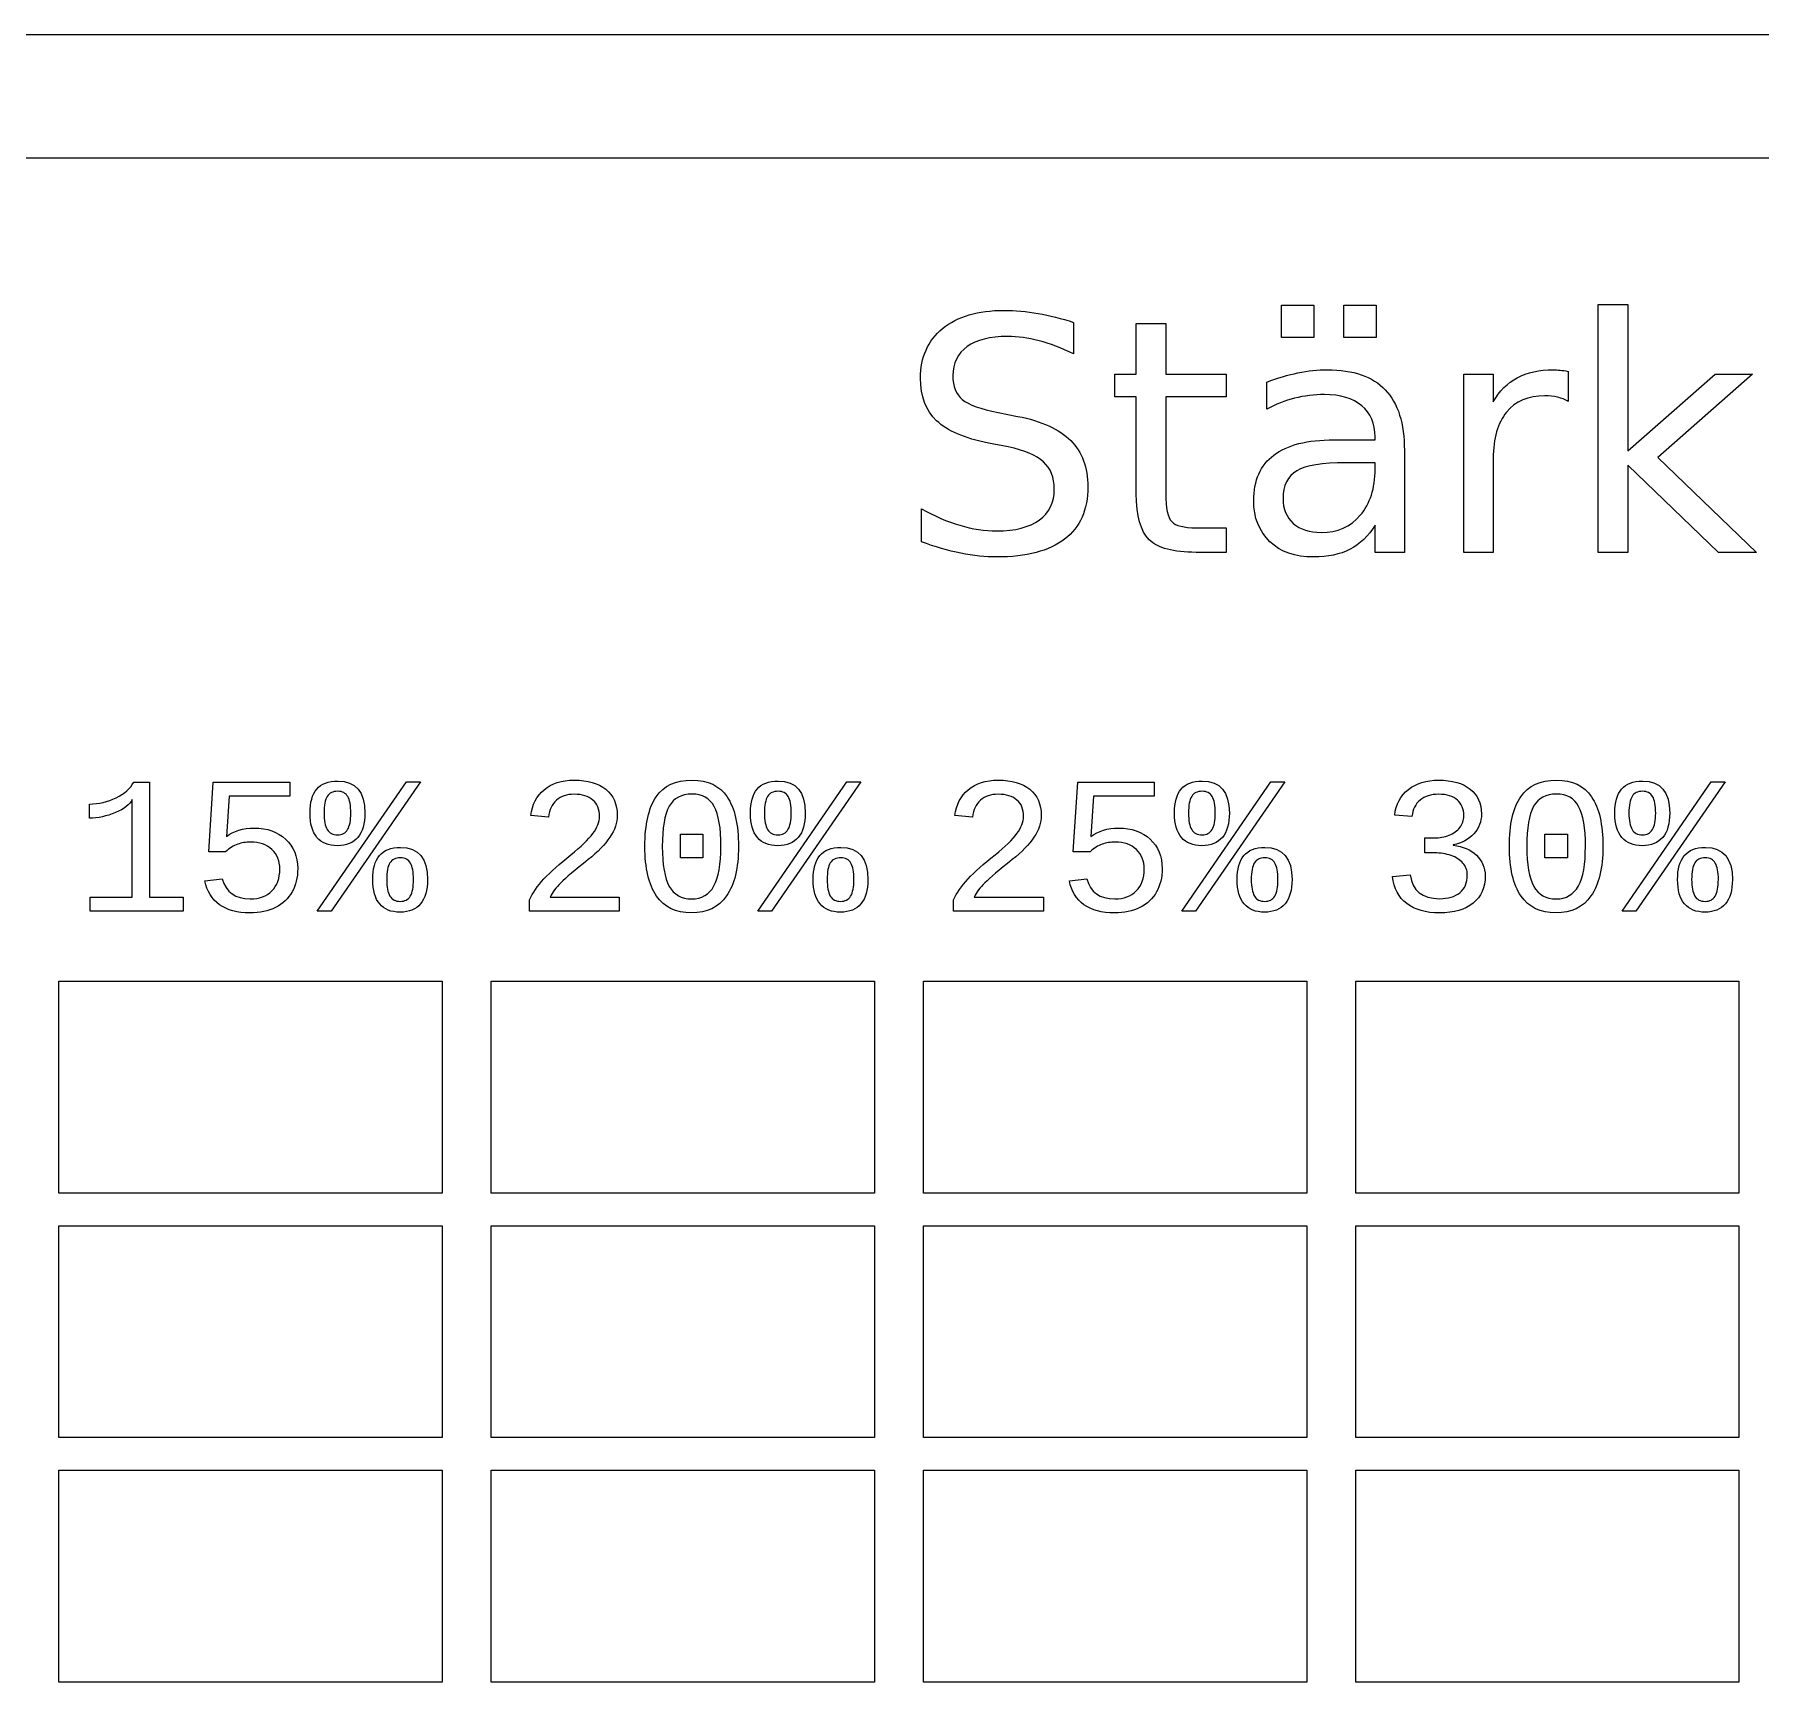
# Model space of a CAD drawing. Extents: x -4 to 214, y 146 to 301.
# Drawn here: x 39.7 to 95.7, y 246.9 to 300.9 of the extents above; entities that cross this region are included whole.
import ezdxf

# ---------------------------------------------------------------- set-up
doc = ezdxf.new("R2010")
doc.units = 0
doc.layers.add('Ebene_1', color=7, linetype='CONTINUOUS')

msp = doc.modelspace()

# ---------------------------------------------------------------- linework, layer by layer
at = {"layer": 'Ebene_1', "color": 7}
for points in [[(-3.868278, 300.868281), (213.86828, 300.868281), (213.86828, 300.868281), (213.86828, 146.13172), (213.86828, 146.13172), (-3.868278, 146.13172), (-3.868278, 146.13172), (-3.868278, 300.868281), (-3.868278, 300.868281)], [(0.131634, 296.868359), (209.86836, 296.868359), (209.86836, 296.868359), (209.86836, 150.13163), (209.86836, 150.13163), (0.131634, 150.13163), (0.131634, 150.13163), (0.131634, 296.868359), (0.131634, 296.868359)], [(80.140843, 292.07937), (81.189874, 292.07937), (81.189874, 291.035506), (80.140843, 291.035506)], [(82.161392, 292.07937), (83.210423, 292.07937), (83.210423, 291.035506), (82.161392, 291.035506)], [(90.419287, 292.100041), (91.3753, 292.100041), (91.3753, 287.350977), (94.212335, 289.846948), (95.426733, 289.846948), (92.357153, 287.139103), (95.555923, 284.059188), (94.315689, 284.059188), (91.3753, 286.885889), (91.3753, 284.059188), (90.419287, 284.059188)], [(73.397069, 291.521265)], [(84.130265, 287.361312)], [(49.527728, 276.637419)], [(63.815227, 276.637419)], [(77.57356, 276.637419)], [(91.86106, 276.637419)], [(49.310685, 272.417522), (48.861103, 272.417522), (51.750848, 276.612614), (52.206635, 276.612614)], [(63.598184, 272.417522), (63.148602, 272.417522), (66.038347, 276.612614), (66.494134, 276.612614)], [(77.356517, 272.417522), (76.906935, 272.417522), (79.79668, 276.612614), (80.252467, 276.612614)], [(91.644017, 272.417522), (91.194435, 272.417522), (94.08418, 276.612614), (94.539967, 276.612614)], [(49.949408, 275.595622)], [(64.236907, 275.595622)], [(77.99524, 275.595622)], [(92.28274, 275.595622)], [(51.561713, 274.479411)], [(60.643328, 274.138347), (60.643328, 274.910393), (61.371964, 274.910393), (61.371964, 274.138347)], [(61.957977, 274.510417)], [(62.525384, 274.510417)], [(65.849212, 274.479411)], [(79.607545, 274.479411)], [(88.689161, 274.138347), (88.689161, 274.910393), (89.417797, 274.910393), (89.417797, 274.138347)], [(90.00381, 274.510417)], [(90.571217, 274.510417)], [(93.895045, 274.479411)], [(48.225481, 273.794182)], [(51.983393, 273.437614)], [(66.270892, 273.437614)], [(76.271313, 273.794182)], [(80.029225, 273.437614)], [(86.751295, 273.56474)], [(94.316725, 273.437614)], [(40.481251, 270.139585), (52.916667, 270.139585), (52.916667, 270.139585), (52.916667, 263.260416), (52.916667, 263.260416), (40.481251, 263.260416), (40.481251, 263.260416), (40.481251, 270.139585), (40.481251, 270.139585)], [(54.504169, 270.139585), (66.939586, 270.139585), (66.939586, 270.139585), (66.939586, 263.260416), (66.939586, 263.260416), (54.504169, 263.260416), (54.504169, 263.260416), (54.504169, 270.139585), (54.504169, 270.139585)], [(68.527084, 270.139585), (80.962501, 270.139585), (80.962501, 270.139585), (80.962501, 263.260416), (80.962501, 263.260416), (68.527084, 263.260416), (68.527084, 263.260416), (68.527084, 270.139585), (68.527084, 270.139585)], [(82.550003, 270.139585), (94.985419, 270.139585), (94.985419, 270.139585), (94.985419, 263.260416), (94.985419, 263.260416), (82.550003, 263.260416), (82.550003, 263.260416), (82.550003, 270.139585), (82.550003, 270.139585)], [(40.481251, 262.20208), (52.916667, 262.20208), (52.916667, 262.20208), (52.916667, 255.32291), (52.916667, 255.32291), (40.481251, 255.32291), (40.481251, 255.32291), (40.481251, 262.20208), (40.481251, 262.20208)], [(54.504169, 262.20208), (66.939586, 262.20208), (66.939586, 262.20208), (66.939586, 255.32291), (66.939586, 255.32291), (54.504169, 255.32291), (54.504169, 255.32291), (54.504169, 262.20208), (54.504169, 262.20208)], [(68.527084, 262.20208), (80.962501, 262.20208), (80.962501, 262.20208), (80.962501, 255.32291), (80.962501, 255.32291), (68.527084, 255.32291), (68.527084, 255.32291), (68.527084, 262.20208), (68.527084, 262.20208)], [(82.550003, 262.20208), (94.985419, 262.20208), (94.985419, 262.20208), (94.985419, 255.32291), (94.985419, 255.32291), (82.550003, 255.32291), (82.550003, 255.32291), (82.550003, 262.20208), (82.550003, 262.20208)], [(40.481251, 254.264572), (52.916667, 254.264572), (52.916667, 254.264572), (52.916667, 247.385403), (52.916667, 247.385403), (40.481251, 247.385403), (40.481251, 247.385403), (40.481251, 254.264572), (40.481251, 254.264572)], [(54.504169, 254.264572), (66.939586, 254.264572), (66.939586, 254.264572), (66.939586, 247.385403), (66.939586, 247.385403), (54.504169, 247.385403), (54.504169, 247.385403), (54.504169, 254.264572), (54.504169, 254.264572)], [(68.527084, 254.264572), (80.962501, 254.264572), (80.962501, 254.264572), (80.962501, 247.385403), (80.962501, 247.385403), (68.527084, 247.385403), (68.527084, 247.385403), (68.527084, 254.264572), (68.527084, 254.264572)], [(82.550003, 254.264572), (94.985419, 254.264572), (94.985419, 254.264572), (94.985419, 247.385403), (94.985419, 247.385403), (82.550003, 247.385403), (82.550003, 247.385403), (82.550003, 254.264572), (82.550003, 254.264572)]]:
    msp.add_lwpolyline(points, close=True, dxfattribs=at)
for points in [[(73.397069, 291.521265), (73.397069, 290.503239)], [(75.43312, 285.966048), (75.43312, 289.107975), (74.735488, 289.107975), (74.735488, 289.846948), (75.43312, 289.846948), (75.43312, 291.490259), (76.389134, 291.490259)], [(76.389134, 291.490259), (76.389134, 289.846948), (78.347672, 289.846948), (78.347672, 289.107975), (76.389134, 289.107975), (76.389134, 285.966048)], [(79.665422, 288.704899), (79.665422, 289.583399)], [(87.013808, 287.108097), (87.013808, 284.059188), (86.057794, 284.059188), (86.057794, 289.846948), (87.013808, 289.846948), (87.013808, 288.947778)], [(89.442601, 289.934799), (89.447768, 288.958114)], [(70.952775, 288.601546), (71.583226, 288.472355)], [(71.278336, 287.480168), (70.642715, 287.604191)], [(81.846165, 287.712712), (83.179419, 287.712712), (83.179419, 287.805729)], [(84.130265, 287.361312), (84.130265, 284.059188), (83.179419, 284.059188), (83.179419, 284.937687)], [(83.179419, 286.756698), (83.179419, 286.968571), (82.23374, 286.968571)], [(68.461971, 284.400252), (68.461971, 285.475122)], [(77.370987, 284.855005), (78.347672, 284.855005), (78.347672, 284.059188), (77.370987, 284.059188)], [(42.904876, 276.600212), (43.419573, 276.600212), (43.419573, 272.867107), (44.514081, 272.867107), (44.514081, 272.417522), (41.49721, 272.417522)], [(45.887639, 274.342985), (45.341936, 274.342985), (45.487665, 276.600212), (47.971232, 276.600212), (47.971232, 276.150627), (46.002362, 276.150627), (45.912443, 274.832878)], [(73.933471, 274.342985), (73.387768, 274.342985), (73.533497, 276.600212), (76.017064, 276.600212), (76.017064, 276.150627), (74.048194, 276.150627), (73.958275, 274.832878)], [(41.469305, 275.431291), (41.469305, 275.890178)], [(41.49721, 272.417522), (41.49721, 272.867107), (42.858367, 272.867107), (42.858367, 276.032805)], [(56.361418, 275.468498), (55.79091, 275.521208)], [(70.119751, 275.468498), (69.549243, 275.521208)], [(84.376245, 275.484001), (83.815039, 275.527409)], [(85.104883, 274.305778), (84.788623, 274.305778), (84.788623, 274.78947), (85.09248, 274.78947)], [(85.715698, 274.566228), (85.715698, 274.553827)], [(45.214814, 273.394206), (45.77912, 273.459318)], [(73.260646, 273.394206), (73.824952, 273.459318)], [(83.740625, 273.539934), (84.317334, 273.592644)], [(56.417229, 272.870207), (58.658953, 272.870207), (58.658953, 272.417522), (55.744401, 272.417522)], [(55.744401, 272.417522), (55.744401, 272.78029)], [(70.175562, 272.870207), (72.417286, 272.870207), (72.417286, 272.417522), (69.502734, 272.417522)], [(69.502734, 272.417522), (69.502734, 272.78029)]]:
    msp.add_lwpolyline(points, dxfattribs=at)
for points in [[(69.149266, 291.324894), (69.63158, 291.717635), (70.294761, 291.914006), (71.138808, 291.914006)], [(71.138808, 291.914006), (71.500543, 291.914006), (71.869169, 291.881277), (72.244685, 291.81582)], [(72.244685, 291.81582), (72.620201, 291.750364), (73.004329, 291.652178), (73.397069, 291.521265)], [(68.430965, 289.71259), (68.430965, 290.394719), (68.670398, 290.932153), (69.149266, 291.324894)], [(69.939915, 290.735783), (69.633302, 290.515297), (69.479995, 290.201793), (69.479995, 289.795272)], [(71.257664, 291.066512), (70.689225, 291.066512), (70.249975, 290.956269), (69.939915, 290.735783)], [(72.275691, 290.926986), (71.924291, 291.020003), (71.584949, 291.066512), (71.257664, 291.066512)], [(73.397069, 290.503239), (73.000884, 290.692719), (72.627091, 290.833968), (72.275691, 290.926986)], [(68.952895, 288.332829), (68.604941, 288.663558), (68.430965, 289.123478), (68.430965, 289.71259)], [(69.479995, 289.795272), (69.479995, 289.454208), (69.581626, 289.195825), (69.784888, 289.020125)], [(79.665422, 289.583399), (80.013375, 289.717757), (80.350994, 289.817665), (80.678278, 289.883122)], [(80.678278, 289.883122), (81.005563, 289.952024), (81.324234, 289.986475), (81.634292, 289.986475)], [(81.634292, 289.986475), (82.471451, 289.986475), (83.096737, 289.769434), (83.510148, 289.335352)], [(87.013808, 288.947778), (87.213625, 289.299178), (87.47373, 289.559283), (87.794123, 289.728093)], [(87.794123, 289.728093), (88.114517, 289.900347), (88.503813, 289.986475), (88.962009, 289.986475)], [(88.962009, 289.986475), (89.027467, 289.986475), (89.099815, 289.981308), (89.179052, 289.970973)], [(89.179052, 289.970973), (89.25829, 289.964083), (89.346139, 289.952025), (89.442601, 289.934799)], [(69.784888, 289.020125), (69.991593, 288.847871), (70.380888, 288.708344), (70.952775, 288.601546)], [(80.569757, 289.061467), (80.256254, 288.982229), (79.954809, 288.863374), (79.665422, 288.704899)], [(81.536108, 289.180323), (81.205379, 289.180323), (80.883262, 289.140704), (80.569757, 289.061467)], [(82.745336, 288.818587), (82.459393, 289.059744), (82.056317, 289.180323), (81.536108, 289.180323)], [(83.510148, 289.335352), (83.92356, 288.90127), (84.130265, 288.243257), (84.130265, 287.361312)], [(88.682959, 289.138981), (88.145523, 289.138981), (87.732111, 288.963281), (87.442724, 288.611882)], [(89.09637, 289.092472), (88.972346, 289.123478), (88.834542, 289.138981), (88.682959, 289.138981)], [(89.447768, 288.958114), (89.34097, 289.020125), (89.223837, 289.064912), (89.09637, 289.092472)], [(71.583226, 288.472355), (72.361817, 288.324216), (72.935426, 288.062389), (73.304052, 287.686873)], [(83.179419, 287.805729), (83.179419, 288.243256), (83.034724, 288.580876), (82.745336, 288.818587)], [(87.442724, 288.611882), (87.15678, 288.263927), (87.013808, 287.762666), (87.013808, 287.108097)], [(70.642715, 287.604191), (69.864123, 287.759221), (69.30085, 288.0021), (68.952895, 288.332829)], [(72.420384, 286.999577), (72.189563, 287.213173), (71.808881, 287.37337), (71.278336, 287.480168)], [(73.304052, 287.686873), (73.676122, 287.314803), (73.862157, 286.815264), (73.862157, 286.188257)], [(79.892797, 287.216618), (80.330324, 287.547347), (80.981447, 287.712712), (81.846165, 287.712712)], [(72.771785, 286.110742), (72.771785, 286.489703), (72.654651, 286.785981), (72.420384, 286.999577)], [(79.241673, 285.74384), (79.241673, 286.394963), (79.458714, 286.885889), (79.892797, 287.216618)], [(80.636937, 286.705021), (80.340658, 286.529321), (80.192519, 286.229598), (80.192519, 285.805851)], [(82.23374, 286.968571), (81.465483, 286.968571), (80.933216, 286.880721), (80.636937, 286.705021)], [(82.698827, 285.263249), (83.019222, 285.638764), (83.179419, 286.13658), (83.179419, 286.756698)], [(73.862157, 286.188257), (73.862157, 285.440671), (73.610665, 284.873953), (73.107681, 284.488103)], [(72.286026, 285.10822), (72.609865, 285.342486), (72.771785, 285.67666), (72.771785, 286.110742)], [(75.851699, 284.467432), (75.572646, 284.74304), (75.43312, 285.242578), (75.43312, 285.966048)], [(76.389134, 285.966048), (76.389134, 285.49407), (76.452868, 285.190902), (76.580338, 285.056543)], [(79.763606, 284.40542), (79.41565, 284.739594), (79.241673, 285.185734), (79.241673, 285.74384)], [(80.192519, 285.805851), (80.192519, 285.468232), (80.302762, 285.199515), (80.523248, 284.999699)], [(68.461971, 285.475122), (68.885717, 285.237411), (69.300851, 285.058266), (69.707373, 284.937687)], [(70.906266, 284.75682), (71.502266, 284.75682), (71.962186, 284.873953), (72.286026, 285.10822)], [(76.580338, 285.056543), (76.711252, 284.922184), (76.974801, 284.855005), (77.370987, 284.855005)], [(81.432754, 284.705143), (81.959853, 284.705143), (82.381877, 284.891179), (82.698827, 285.263249)], [(69.707373, 284.937687), (70.113893, 284.817109), (70.513524, 284.75682), (70.906266, 284.75682)], [(73.107681, 284.488103), (72.608143, 284.102252), (71.874338, 283.909326), (70.906266, 283.909326)], [(77.370987, 284.059188), (76.637181, 284.059188), (76.130751, 284.195269), (75.851699, 284.467432)], [(80.523248, 284.999699), (80.747179, 284.803329), (81.050348, 284.705143), (81.432754, 284.705143)], [(83.179419, 284.937687), (82.962378, 284.586288), (82.691937, 284.326183), (82.368098, 284.157373)], [(69.738377, 284.03335), (69.328412, 284.116032), (68.902943, 284.238333), (68.461971, 284.400252)], [(70.906266, 283.909326), (70.541085, 283.909326), (70.151788, 283.950668), (69.738377, 284.03335)], [(81.179539, 283.909326), (80.586984, 283.909326), (80.115006, 284.074691), (79.763606, 284.40542)], [(82.368098, 284.157373), (82.044259, 283.992009), (81.648072, 283.909326), (81.179539, 283.909326)], [(48.842497, 276.373869), (48.987193, 276.549569), (49.215603, 276.637419), (49.527728, 276.637419)], [(49.527728, 276.637419), (50.112705, 276.637419), (50.405193, 276.290153), (50.405193, 275.595622)], [(56.221892, 276.355266), (56.467871, 276.561971), (56.791366, 276.665324), (57.192375, 276.665324)], [(57.192375, 276.665324), (57.632658, 276.665324), (57.97579, 276.566105), (58.221769, 276.367668)], [(59.858879, 276.128923), (60.104858, 276.486524), (60.491398, 276.665324), (61.018497, 276.665324)], [(61.018497, 276.665324), (61.533195, 276.665324), (61.9125, 276.484457), (62.156414, 276.122722)], [(63.129996, 276.373869), (63.274692, 276.549569), (63.503102, 276.637419), (63.815227, 276.637419)], [(63.815227, 276.637419), (64.400204, 276.637419), (64.692692, 276.290153), (64.692692, 275.595622)], [(69.980225, 276.355266), (70.226204, 276.561971), (70.549699, 276.665324), (70.950708, 276.665324)], [(70.950708, 276.665324), (71.390991, 276.665324), (71.734123, 276.566105), (71.980102, 276.367668)], [(76.888329, 276.373869), (77.033025, 276.549569), (77.261435, 276.637419), (77.57356, 276.637419)], [(77.57356, 276.637419), (78.158537, 276.637419), (78.451025, 276.290153), (78.451025, 275.595622)], [(84.258423, 276.364567), (84.514738, 276.565072), (84.8434, 276.665324), (85.244409, 276.665324)], [(85.244409, 276.665324), (85.682625, 276.665324), (86.022656, 276.568172), (86.264502, 276.373869)], [(87.904712, 276.128923), (88.150691, 276.486524), (88.537231, 276.665324), (89.06433, 276.665324)], [(89.06433, 276.665324), (89.579028, 276.665324), (89.958333, 276.484457), (90.202247, 276.122722)], [(91.175829, 276.373869), (91.320525, 276.549569), (91.548935, 276.637419), (91.86106, 276.637419)], [(91.86106, 276.637419), (92.446037, 276.637419), (92.738525, 276.290153), (92.738525, 275.595622)], [(41.469305, 275.890178), (41.775229, 275.890178), (42.063584, 275.957357), (42.334368, 276.091716)], [(42.334368, 276.091716), (42.60722, 276.226075), (42.797389, 276.395573), (42.904876, 276.600212)], [(48.625457, 275.595622), (48.625457, 275.940821), (48.697804, 276.200236), (48.842497, 276.373869)], [(49.183564, 276.138225), (49.115351, 276.028671), (49.081244, 275.847803), (49.081244, 275.595622)], [(49.524628, 276.302556), (49.365463, 276.302556), (49.251775, 276.247779), (49.183564, 276.138225)], [(49.850189, 276.132023), (49.786111, 276.245712), (49.67759, 276.302556), (49.524628, 276.302556)], [(49.949408, 275.595622), (49.949408, 275.841602), (49.916335, 276.020402), (49.850189, 276.132023)], [(55.79091, 275.521208), (55.832251, 275.872608), (55.975912, 276.150627), (56.221892, 276.355266)], [(57.192375, 276.206437), (56.956731, 276.206437), (56.765528, 276.141325), (56.618767, 276.011101)], [(57.80319, 276.020402), (57.660563, 276.144426), (57.456958, 276.206437), (57.192375, 276.206437)], [(58.221769, 276.367668), (58.467749, 276.16923), (58.590739, 275.888111), (58.590739, 275.524309)], [(59.489909, 274.510417), (59.489909, 275.23182), (59.612899, 275.771322), (59.858879, 276.128923)], [(61.018497, 276.212639), (60.675366, 276.212639), (60.428353, 276.080347), (60.277457, 275.815764)], [(61.737833, 275.809562), (61.593139, 276.07828), (61.353361, 276.212639), (61.018497, 276.212639)], [(62.156414, 276.122722), (62.402394, 275.763054), (62.525384, 275.225619), (62.525384, 274.510417)], [(62.912956, 275.595622), (62.912956, 275.940821), (62.985303, 276.200236), (63.129996, 276.373869)], [(63.471063, 276.138225), (63.40285, 276.028671), (63.368743, 275.847803), (63.368743, 275.595622)], [(63.812127, 276.302556), (63.652962, 276.302556), (63.539274, 276.247779), (63.471063, 276.138225)], [(64.137688, 276.132023), (64.07361, 276.245712), (63.965089, 276.302556), (63.812127, 276.302556)], [(64.236907, 275.595622), (64.236907, 275.841602), (64.203834, 276.020402), (64.137688, 276.132023)], [(69.549243, 275.521208), (69.590584, 275.872608), (69.734245, 276.150627), (69.980225, 276.355266)], [(70.950708, 276.206437), (70.715064, 276.206437), (70.523861, 276.141325), (70.3771, 276.011101)], [(71.561523, 276.020402), (71.418896, 276.144426), (71.215291, 276.206437), (70.950708, 276.206437)], [(71.980102, 276.367668), (72.226082, 276.16923), (72.349072, 275.888111), (72.349072, 275.524309)], [(76.671289, 275.595622), (76.671289, 275.940821), (76.743636, 276.200236), (76.888329, 276.373869)], [(77.229396, 276.138225), (77.161183, 276.028671), (77.127076, 275.847803), (77.127076, 275.595622)], [(77.57046, 276.302556), (77.411295, 276.302556), (77.297607, 276.247779), (77.229396, 276.138225)], [(77.896021, 276.132023), (77.831943, 276.245712), (77.723422, 276.302556), (77.57046, 276.302556)], [(77.99524, 275.595622), (77.99524, 275.841602), (77.962167, 276.020402), (77.896021, 276.132023)], [(83.815039, 275.527409), (83.85638, 275.88501), (84.004175, 276.164063), (84.258423, 276.364567)], [(85.238208, 276.206437), (84.992228, 276.206437), (84.792757, 276.143392), (84.639795, 276.017302)], [(85.849023, 276.020402), (85.712598, 276.144426), (85.508992, 276.206437), (85.238208, 276.206437)], [(86.264502, 276.373869), (86.508416, 276.181633), (86.630372, 275.912915), (86.630372, 275.567717)], [(87.535742, 274.510417), (87.535742, 275.23182), (87.658732, 275.771322), (87.904712, 276.128923)], [(89.06433, 276.212639), (88.721199, 276.212639), (88.474186, 276.080347), (88.32329, 275.815764)], [(89.783666, 275.809562), (89.638972, 276.07828), (89.399194, 276.212639), (89.06433, 276.212639)], [(90.202247, 276.122722), (90.448227, 275.763054), (90.571217, 275.225619), (90.571217, 274.510417)], [(90.958789, 275.595622), (90.958789, 275.940821), (91.031136, 276.200236), (91.175829, 276.373869)], [(91.516896, 276.138225), (91.448683, 276.028671), (91.414576, 275.847803), (91.414576, 275.595622)], [(91.85796, 276.302556), (91.698795, 276.302556), (91.585107, 276.247779), (91.516896, 276.138225)], [(92.183521, 276.132023), (92.119443, 276.245712), (92.010922, 276.302556), (91.85796, 276.302556)], [(92.28274, 275.595622), (92.28274, 275.841602), (92.249667, 276.020402), (92.183521, 276.132023)], [(42.312664, 275.611125), (42.02741, 275.491236), (41.74629, 275.431291), (41.469305, 275.431291)], [(42.858367, 276.032805), (42.781886, 275.871574), (42.599985, 275.731014), (42.312664, 275.611125)], [(48.8518, 274.804973), (48.700905, 274.98274), (48.625457, 275.246289), (48.625457, 275.595622)], [(49.081244, 275.595622), (49.081244, 275.355844), (49.115351, 275.178077), (49.183564, 275.062321)], [(49.843988, 275.059221), (49.914268, 275.174976), (49.949408, 275.353776), (49.949408, 275.595622)], [(50.405193, 275.595622), (50.405193, 275.250423), (50.329745, 274.987907), (50.17885, 274.808073)], [(56.618767, 276.011101), (56.474073, 275.882943), (56.38829, 275.702076), (56.361418, 275.468498)], [(58.017131, 275.490202), (58.017131, 275.719645), (57.945817, 275.896379), (57.80319, 276.020402)], [(58.590739, 275.524309), (58.590739, 275.286597), (58.512191, 275.048885), (58.355095, 274.811174)], [(60.277457, 275.815764), (60.128629, 275.55118), (60.054215, 275.116065), (60.054215, 274.510417)], [(61.957977, 274.510417), (61.957977, 275.109864), (61.884596, 275.542912), (61.737833, 275.809562)], [(63.139299, 274.804973), (62.988404, 274.98274), (62.912956, 275.246289), (62.912956, 275.595622)], [(63.368743, 275.595622), (63.368743, 275.355844), (63.40285, 275.178077), (63.471063, 275.062321)], [(64.131487, 275.059221), (64.201767, 275.174976), (64.236907, 275.353776), (64.236907, 275.595622)], [(64.692692, 275.595622), (64.692692, 275.250424), (64.617244, 274.987907), (64.466349, 274.808073)], [(70.3771, 276.011101), (70.232406, 275.882943), (70.146623, 275.702076), (70.119751, 275.468498)], [(71.775464, 275.490202), (71.775464, 275.719645), (71.70415, 275.896379), (71.561523, 276.020402)], [(72.349072, 275.524309), (72.349072, 275.286597), (72.270524, 275.048885), (72.113428, 274.811174)], [(76.897632, 274.804973), (76.746737, 274.98274), (76.671289, 275.246289), (76.671289, 275.595622)], [(77.127076, 275.595622), (77.127076, 275.355844), (77.161183, 275.178077), (77.229396, 275.062321)], [(77.88982, 275.059221), (77.9601, 275.174976), (77.99524, 275.353776), (77.99524, 275.595622)], [(78.451025, 275.595622), (78.451025, 275.250423), (78.375577, 274.987907), (78.224682, 274.808073)], [(84.639795, 276.017302), (84.4889, 275.891211), (84.40105, 275.713444), (84.376245, 275.484001)], [(86.056763, 275.508806), (86.056763, 275.727914), (85.987516, 275.898446), (85.849023, 276.020402)], [(85.929639, 275.127434), (86.014388, 275.23492), (86.056763, 275.362045), (86.056763, 275.508806)], [(86.630372, 275.567717), (86.630372, 275.321737), (86.548723, 275.107797), (86.385425, 274.925896)], [(88.32329, 275.815764), (88.174462, 275.55118), (88.100048, 275.116065), (88.100048, 274.510417)], [(90.00381, 274.510417), (90.00381, 275.109864), (89.930429, 275.542912), (89.783666, 275.809562)], [(91.185132, 274.804973), (91.034237, 274.98274), (90.958789, 275.246289), (90.958789, 275.595622)], [(91.414576, 275.595622), (91.414576, 275.355844), (91.448683, 275.178077), (91.516896, 275.062321)], [(92.17732, 275.059221), (92.2476, 275.174976), (92.28274, 275.353776), (92.28274, 275.595622)], [(92.738525, 275.595622), (92.738525, 275.250423), (92.663077, 274.987907), (92.512182, 274.808073)], [(45.912443, 274.832878), (46.15429, 275.018913), (46.455047, 275.111931), (46.814715, 275.111931)], [(46.814715, 275.111931), (47.236395, 275.111931), (47.576426, 274.989974), (47.834808, 274.746062)], [(49.183564, 275.062321), (49.251775, 274.946566), (49.364429, 274.888689), (49.521527, 274.888689)], [(49.521527, 274.888689), (49.668288, 274.888689), (49.775774, 274.945533), (49.843988, 275.059221)], [(57.80009, 274.928996), (57.944784, 275.1233), (58.017131, 275.310368), (58.017131, 275.490202)], [(63.471063, 275.062321), (63.539274, 274.946566), (63.651928, 274.888689), (63.809026, 274.888689)], [(63.809026, 274.888689), (63.955787, 274.888689), (64.063273, 274.945533), (64.131487, 275.059221)], [(71.558423, 274.928996), (71.703117, 275.123299), (71.775464, 275.310368), (71.775464, 275.490202)], [(73.958275, 274.832878), (74.200122, 275.018913), (74.500879, 275.111931), (74.860547, 275.111931)], [(74.860547, 275.111931), (75.282227, 275.111931), (75.622258, 274.989974), (75.88064, 274.746062)], [(77.229396, 275.062321), (77.297607, 274.946566), (77.410261, 274.888689), (77.567359, 274.888689)], [(77.567359, 274.888689), (77.71412, 274.888689), (77.821606, 274.945533), (77.88982, 275.059221)], [(85.579273, 274.876286), (85.728101, 274.936231), (85.844889, 275.019947), (85.929639, 275.127434)], [(91.516896, 275.062321), (91.585107, 274.946566), (91.697761, 274.888689), (91.854859, 274.888689)], [(91.854859, 274.888689), (92.00162, 274.888689), (92.109106, 274.945533), (92.17732, 275.059221)], [(46.278314, 274.584831), (46.14809, 274.537289), (46.017865, 274.456674), (45.887639, 274.342985)], [(46.699994, 274.656144), (46.549099, 274.656144), (46.408539, 274.632373), (46.278314, 274.584831)], [(47.388324, 274.411198), (47.216757, 274.574496), (46.987314, 274.656144), (46.699994, 274.656144)], [(47.645673, 273.781779), (47.645673, 274.038094), (47.55989, 274.247901), (47.388324, 274.411198)], [(47.834808, 274.746062), (48.095257, 274.504216), (48.225481, 274.186923), (48.225481, 273.794182)], [(49.515325, 274.538322), (49.22387, 274.538322), (49.002696, 274.627206), (48.8518, 274.804973)], [(50.17885, 274.808073), (50.027956, 274.628239), (49.806781, 274.538322), (49.515325, 274.538322)], [(50.876482, 274.215861), (51.021177, 274.391561), (51.249587, 274.479411), (51.561713, 274.479411)], [(51.561713, 274.479411), (52.146689, 274.479411), (52.439177, 274.132146), (52.439177, 273.437614)], [(57.090056, 274.243767), (57.418718, 274.506283), (57.655396, 274.734693), (57.80009, 274.928996)], [(58.355095, 274.811174), (58.197998, 274.575529), (57.963387, 274.333684), (57.651262, 274.085637)], [(59.868181, 272.904314), (59.616, 273.27225), (59.489909, 273.807618), (59.489909, 274.510417)], [(60.054215, 274.510417), (60.054215, 273.921306), (60.129663, 273.490324), (60.280558, 273.217473)], [(61.728533, 273.229875), (61.881496, 273.508928), (61.957977, 273.935775), (61.957977, 274.510417)], [(62.525384, 274.510417), (62.525384, 273.811752), (62.396192, 273.277417), (62.137809, 272.907414)], [(63.802824, 274.538322), (63.511369, 274.538322), (63.290195, 274.627206), (63.139299, 274.804973)], [(64.466349, 274.808073), (64.315455, 274.628239), (64.09428, 274.538322), (63.802824, 274.538322)], [(65.163981, 274.215861), (65.308676, 274.391561), (65.537086, 274.479411), (65.849212, 274.479411)], [(65.849212, 274.479411), (66.434188, 274.479411), (66.726676, 274.132146), (66.726676, 273.437614)], [(70.848389, 274.243767), (71.177051, 274.506283), (71.413729, 274.734693), (71.558423, 274.928996)], [(72.113428, 274.811174), (71.956331, 274.575529), (71.72172, 274.333684), (71.409595, 274.085637)], [(74.324146, 274.584831), (74.193922, 274.537289), (74.063697, 274.456674), (73.933471, 274.342985)], [(74.745826, 274.656144), (74.594931, 274.656144), (74.454371, 274.632373), (74.324146, 274.584831)], [(75.434156, 274.411198), (75.262589, 274.574496), (75.033146, 274.656144), (74.745826, 274.656144)], [(75.691505, 273.781779), (75.691505, 274.038094), (75.605722, 274.247901), (75.434156, 274.411198)], [(75.88064, 274.746062), (76.141089, 274.504216), (76.271313, 274.186923), (76.271313, 273.794182)], [(77.561157, 274.538322), (77.269702, 274.538322), (77.048528, 274.627206), (76.897632, 274.804973)], [(78.224682, 274.808073), (78.073788, 274.628239), (77.852613, 274.538322), (77.561157, 274.538322)], [(78.922314, 274.215861), (79.067009, 274.391561), (79.295419, 274.479411), (79.607545, 274.479411)], [(79.607545, 274.479411), (80.192521, 274.479411), (80.485009, 274.132146), (80.485009, 273.437614)], [(85.09248, 274.78947), (85.270247, 274.78947), (85.432511, 274.818409), (85.579273, 274.876286)], [(86.385425, 274.925896), (86.222127, 274.743995), (85.998885, 274.624105), (85.715698, 274.566228)], [(85.715698, 274.553827), (86.027824, 274.518687), (86.277938, 274.409133), (86.46604, 274.225164)], [(87.914014, 272.904314), (87.661833, 273.27225), (87.535742, 273.807618), (87.535742, 274.510417)], [(88.100048, 274.510417), (88.100048, 273.921306), (88.175496, 273.490324), (88.326391, 273.217473)], [(89.774366, 273.229875), (89.927329, 273.508928), (90.00381, 273.935775), (90.00381, 274.510417)], [(90.571217, 274.510417), (90.571217, 273.811752), (90.442025, 273.277417), (90.183642, 272.907414)], [(91.848657, 274.538322), (91.557202, 274.538322), (91.336028, 274.627206), (91.185132, 274.804973)], [(92.512182, 274.808073), (92.361288, 274.628239), (92.140113, 274.538322), (91.848657, 274.538322)], [(93.209814, 274.215861), (93.354509, 274.391561), (93.582919, 274.479411), (93.895045, 274.479411)], [(93.895045, 274.479411), (94.480021, 274.479411), (94.772509, 274.132146), (94.772509, 273.437614)], [(50.659441, 273.437614), (50.659441, 273.782813), (50.731788, 274.042229), (50.876482, 274.215861)], [(51.217548, 273.980217), (51.149335, 273.870663), (51.115228, 273.689795), (51.115228, 273.437614)], [(51.558612, 274.144548), (51.399447, 274.144548), (51.285759, 274.089771), (51.217548, 273.980217)], [(51.884174, 273.974016), (51.820093, 274.087704), (51.711573, 274.144548), (51.558612, 274.144548)], [(51.983393, 273.437614), (51.983393, 273.683594), (51.95032, 273.862395), (51.884174, 273.974016)], [(56.21569, 273.459318), (56.430664, 273.688762), (56.722119, 273.950245), (57.090056, 274.243767)], [(57.651262, 274.085637), (57.225448, 273.746639), (56.929859, 273.496525), (56.764494, 273.335295)], [(64.94694, 273.437614), (64.94694, 273.782813), (65.019287, 274.042229), (65.163981, 274.215861)], [(65.505047, 273.980217), (65.436834, 273.870663), (65.402727, 273.689795), (65.402727, 273.437614)], [(65.846111, 274.144548), (65.686946, 274.144548), (65.573258, 274.089771), (65.505047, 273.980217)], [(66.171673, 273.974016), (66.107592, 274.087704), (65.999072, 274.144548), (65.846111, 274.144548)], [(66.270892, 273.437614), (66.270892, 273.683594), (66.237819, 273.862395), (66.171673, 273.974016)], [(69.974023, 273.459318), (70.188997, 273.688762), (70.480452, 273.950245), (70.848389, 274.243767)], [(71.409595, 274.085637), (70.983781, 273.746639), (70.688192, 273.496525), (70.522827, 273.335295)], [(78.705273, 273.437614), (78.705273, 273.782813), (78.77762, 274.042229), (78.922314, 274.215861)], [(79.26338, 273.980217), (79.195167, 273.870663), (79.16106, 273.689795), (79.16106, 273.437614)], [(79.604444, 274.144548), (79.445279, 274.144548), (79.331591, 274.089771), (79.26338, 273.980217)], [(79.930006, 273.974016), (79.865925, 274.087704), (79.757405, 274.144548), (79.604444, 274.144548)], [(80.029225, 273.437614), (80.029225, 273.683594), (79.996152, 273.862395), (79.930006, 273.974016)], [(85.647485, 274.218962), (85.486255, 274.27684), (85.305387, 274.305778), (85.104883, 274.305778)], [(86.028857, 273.974016), (85.93584, 274.081503), (85.808716, 274.163151), (85.647485, 274.218962)], [(86.171484, 273.583342), (86.171484, 273.738371), (86.123942, 273.868596), (86.028857, 273.974016)], [(86.46604, 274.225164), (86.65621, 274.041196), (86.751295, 273.821055), (86.751295, 273.56474)], [(92.992773, 273.437614), (92.992773, 273.782813), (93.06512, 274.042229), (93.209814, 274.215861)], [(93.55088, 273.980217), (93.482667, 273.870663), (93.44856, 273.689795), (93.44856, 273.437614)], [(93.891944, 274.144548), (93.732779, 274.144548), (93.619091, 274.089771), (93.55088, 273.980217)], [(94.217506, 273.974016), (94.153425, 274.087704), (94.044905, 274.144548), (93.891944, 274.144548)], [(94.316725, 273.437614), (94.316725, 273.683594), (94.283652, 273.862395), (94.217506, 273.974016)], [(45.689201, 272.62216), (45.439089, 272.799927), (45.28096, 273.057276), (45.214814, 273.394206)], [(45.77912, 273.459318), (45.896942, 273.027303), (46.199766, 272.811296), (46.68759, 272.811296)], [(47.385223, 273.071745), (47.558856, 273.245378), (47.645673, 273.482056), (47.645673, 273.781779)], [(48.225481, 273.794182), (48.225481, 273.506861), (48.164503, 273.25468), (48.042548, 273.037639)], [(50.885784, 272.646965), (50.734889, 272.824732), (50.659441, 273.088282), (50.659441, 273.437614)], [(51.115228, 273.437614), (51.115228, 273.197836), (51.149335, 273.020069), (51.217548, 272.904314)], [(51.877972, 272.901213), (51.948252, 273.016968), (51.983393, 273.195769), (51.983393, 273.437614)], [(52.439177, 273.437614), (52.439177, 273.092416), (52.363729, 272.829899), (52.212834, 272.650065)], [(55.744401, 272.78029), (55.845687, 273.005599), (56.002784, 273.231942), (56.21569, 273.459318)], [(56.764494, 273.335295), (56.601197, 273.176132), (56.485441, 273.021102), (56.417229, 272.870207)], [(65.173283, 272.646965), (65.022388, 272.824732), (64.94694, 273.088282), (64.94694, 273.437614)], [(65.402727, 273.437614), (65.402727, 273.197836), (65.436834, 273.020069), (65.505047, 272.904314)], [(66.165471, 272.901213), (66.235751, 273.016968), (66.270892, 273.195769), (66.270892, 273.437614)], [(66.726676, 273.437614), (66.726676, 273.092416), (66.651228, 272.829899), (66.500333, 272.650065)], [(69.502734, 272.78029), (69.60402, 273.005599), (69.761117, 273.231942), (69.974023, 273.459318)], [(70.522827, 273.335295), (70.35953, 273.176132), (70.243774, 273.021102), (70.175562, 272.870207)], [(73.735033, 272.62216), (73.484921, 272.799927), (73.326792, 273.057276), (73.260646, 273.394206)], [(73.824952, 273.459318), (73.942774, 273.027303), (74.245598, 272.811296), (74.733422, 272.811296)], [(75.431055, 273.071745), (75.604688, 273.245378), (75.691505, 273.482056), (75.691505, 273.781779)], [(76.271313, 273.794182), (76.271313, 273.506861), (76.210335, 273.25468), (76.08838, 273.037639)], [(78.931616, 272.646965), (78.780721, 272.824732), (78.705273, 273.088282), (78.705273, 273.437614)], [(79.16106, 273.437614), (79.16106, 273.197836), (79.195167, 273.020069), (79.26338, 272.904314)], [(79.923804, 272.901213), (79.994084, 273.016968), (80.029225, 273.195769), (80.029225, 273.437614)], [(80.485009, 273.437614), (80.485009, 273.092416), (80.409561, 272.829899), (80.258666, 272.650065)], [(84.208813, 272.656267), (83.94423, 272.856771), (83.788167, 273.151327), (83.740625, 273.539934)], [(84.317334, 273.592644), (84.391748, 273.075879), (84.709041, 272.817497), (85.269214, 272.817497)], [(85.929639, 273.012834), (86.090869, 273.143059), (86.171484, 273.333228), (86.171484, 273.583342)], [(86.751295, 273.564738), (86.751295, 273.180266), (86.62107, 272.882609), (86.36062, 272.671769)], [(93.219116, 272.646965), (93.068221, 272.824732), (92.992773, 273.088282), (92.992773, 273.437614)], [(93.44856, 273.437614), (93.44856, 273.197836), (93.482667, 273.020069), (93.55088, 272.904314)], [(94.211304, 272.901213), (94.281584, 273.016968), (94.316725, 273.195769), (94.316725, 273.437614)], [(94.772509, 273.437614), (94.772509, 273.092416), (94.697061, 272.829899), (94.546166, 272.650065)], [(46.68759, 272.811296), (46.979047, 272.811296), (47.211591, 272.898112), (47.385223, 273.071745)], [(48.042548, 273.037639), (47.920591, 272.820598), (47.74179, 272.652133), (47.506145, 272.532243)], [(51.217548, 272.904314), (51.285759, 272.788558), (51.398414, 272.730681), (51.555511, 272.730681)], [(51.555511, 272.730681), (51.702272, 272.730681), (51.809759, 272.787525), (51.877972, 272.901213)], [(60.999894, 272.35551), (60.4976, 272.35551), (60.120363, 272.538444), (59.868181, 272.904314)], [(60.280558, 273.217473), (60.433521, 272.946688), (60.675367, 272.811296), (61.006096, 272.811296)], [(62.137809, 272.907414), (61.881495, 272.539478), (61.50219, 272.35551), (60.999894, 272.35551)], [(61.006096, 272.811296), (61.334758, 272.811296), (61.57557, 272.950822), (61.728533, 273.229875)], [(65.505047, 272.904314), (65.573258, 272.788558), (65.685913, 272.730681), (65.84301, 272.730681)], [(65.84301, 272.730681), (65.989771, 272.730681), (66.097258, 272.787525), (66.165471, 272.901213)], [(74.733422, 272.811296), (75.024879, 272.811296), (75.257423, 272.898112), (75.431055, 273.071745)], [(76.08838, 273.037639), (75.966423, 272.820598), (75.787622, 272.652133), (75.551977, 272.532243)], [(79.26338, 272.904314), (79.331591, 272.788558), (79.444246, 272.730681), (79.601343, 272.730681)], [(79.601343, 272.730681), (79.748104, 272.730681), (79.855591, 272.787525), (79.923804, 272.901213)], [(85.269214, 272.817497), (85.550334, 272.817497), (85.770475, 272.88261), (85.929639, 273.012834)], [(89.045727, 272.35551), (88.543433, 272.35551), (88.166196, 272.538444), (87.914014, 272.904314)], [(88.326391, 273.217473), (88.479354, 272.946688), (88.7212, 272.811296), (89.051929, 272.811296)], [(90.183642, 272.907414), (89.927328, 272.539478), (89.548023, 272.35551), (89.045727, 272.35551)], [(89.051929, 272.811296), (89.380591, 272.811296), (89.621403, 272.950822), (89.774366, 273.229875)], [(93.55088, 272.904314), (93.619091, 272.788558), (93.731746, 272.730681), (93.888843, 272.730681)], [(93.888843, 272.730681), (94.035604, 272.730681), (94.143091, 272.787525), (94.211304, 272.901213)], [(46.675189, 272.35551), (46.267978, 272.35551), (45.939315, 272.444393), (45.689201, 272.62216)], [(47.506145, 272.532243), (47.272567, 272.414421), (46.995582, 272.35551), (46.675189, 272.35551)], [(51.549309, 272.380315), (51.257855, 272.380315), (51.03668, 272.469198), (50.885784, 272.646965)], [(52.212834, 272.650065), (52.061938, 272.470232), (51.840764, 272.380315), (51.549309, 272.380315)], [(65.836808, 272.380315), (65.545354, 272.380315), (65.324179, 272.469198), (65.173283, 272.646965)], [(66.500333, 272.650065), (66.349437, 272.470232), (66.128263, 272.380315), (65.836808, 272.380315)], [(74.721021, 272.35551), (74.31381, 272.35551), (73.985147, 272.444393), (73.735033, 272.62216)], [(75.551977, 272.532243), (75.318399, 272.414421), (75.041414, 272.35551), (74.721021, 272.35551)], [(79.595141, 272.380315), (79.303687, 272.380315), (79.082512, 272.469198), (78.931616, 272.646965)], [(80.258666, 272.650065), (80.10777, 272.470232), (79.886596, 272.380315), (79.595141, 272.380315)], [(85.269214, 272.35551), (84.826864, 272.35551), (84.473397, 272.455762), (84.208813, 272.656267)], [(86.36062, 272.671769), (86.100171, 272.46093), (85.736369, 272.35551), (85.269214, 272.35551)], [(93.882641, 272.380315), (93.591187, 272.380315), (93.370012, 272.469198), (93.219116, 272.646965)], [(94.546166, 272.650065), (94.39527, 272.470232), (94.174096, 272.380315), (93.882641, 272.380315)]]:
    msp.add_open_spline(points, degree=3, dxfattribs=at)

doc.saveas('drawing.dxf')
